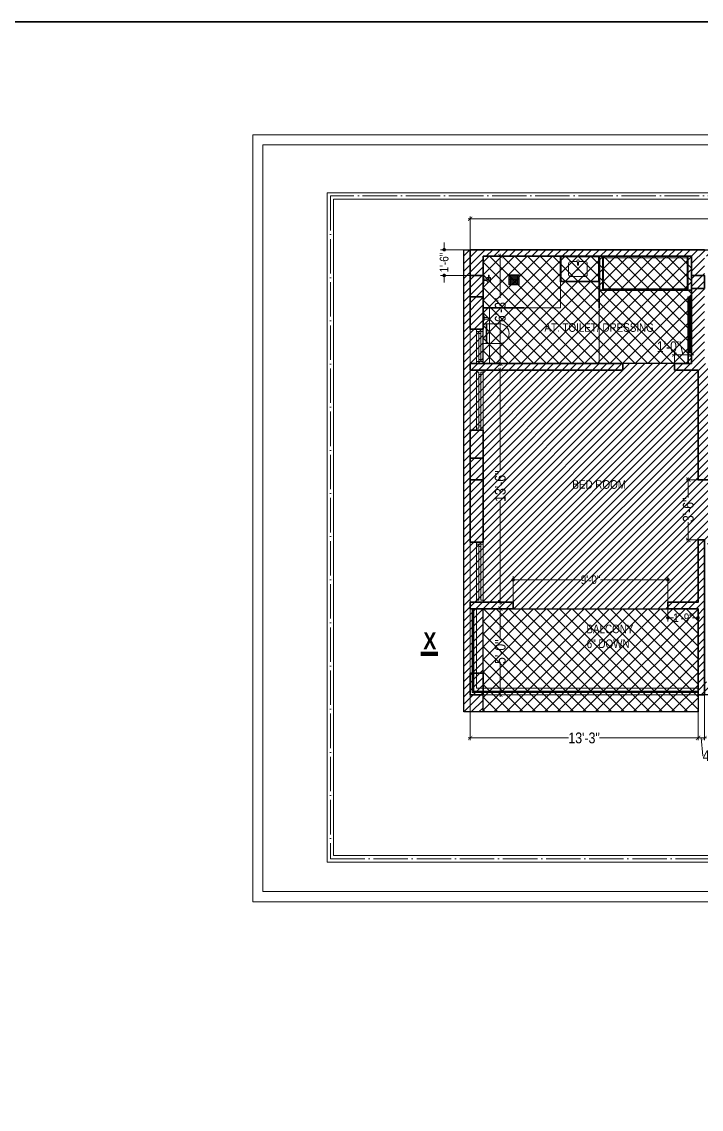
# Model space of a CAD drawing. Header units: millimetres. Extents: x 56222 to 120458, y -162468 to -121287.
# Drawn here: x 118376 to 118850, y -161524 to -160766 of the extents above; entities that cross this region are included whole.
import ezdxf

# ---------------------------------------------------------------- set-up
doc = ezdxf.new("R2010")
doc.units = ezdxf.units.MM
doc.header["$MEASUREMENT"] = 0
doc.header["$PDMODE"] = 35
doc.linetypes.add('ACAD_ISO04W100', pattern=[30, 24, -3, 0, -3])
doc.layers.get('Defpoints').update_dxf_attribs({"color": 220})
for name, color, linetype, lineweight in [('COLUMN', 1, 'Continuous', 30), ('ELEVATION', 250, 'Continuous', 9), ('ELEVATION ( SPIRAL STAIR )', 250, 'Continuous', 9), ('FIRST FLOOR', 7, 'Continuous', 9), ('FIRST FLOOR ( DIM )', 250, 'Continuous', 9), ('FIRST FLOOR ( DW_RAIL )', 7, 'Continuous', 9), ('FIRST FLOOR ( TEXT )', 7, 'Continuous', 9), ('FIRST FLOOR_( PLine )_', 251, 'Continuous', 30), ('FURNITURE', 59, 'Continuous', 9), ('GROUND FLOOR', 7, 'Continuous', 9), ('SECTION', 7, 'Continuous', 9), ('X_SHEET', 7, 'Continuous', 9), ('X~SLAB ( HATCH )', 251, 'Continuous', 9)]:
    doc.layers.add(name, color=color, linetype=linetype, lineweight=lineweight)
doc.layers.add('XX~SLAB ( PLINE )', color=251, linetype='Continuous', plot=False)
doc.styles.add('Cn BT~6', font='swissc.ttf', dxfattribs={"height": 6})
doc.styles.add("Cn_BT_0'-0", font='swissc.ttf')
doc.styles.add('Cn_BT_7½', font='swissc.ttf', dxfattribs={"height": 7.5})
doc.styles.add('KATHA', font='swissc.ttf')
doc.dimstyles.new('Cn BT~6', dxfattribs={"dimtxt": 0.18, "dimasz": 2.5, "dimexe": 2.5, "dimexo": 0, "dimgap": 0.09, "dimtad": 0, "dimdec": 3, "dimzin": 3, "dimdsep": 46, "dimlunit": 4, "dimtxsty": 'Cn BT~6', "dimblk": 'DOT', "dimcen": 0.09, "dimdle": 2, "dimclrd": 250, "dimclre": 250, "dimclrt": 5, "dimadec": 0, "dimazin": 0, "dimtfac": 0.75, "dimtdec": 3, "dimtofl": 0, "dimtmove": 0, "dimatfit": 3, "dimfxl": 1, "dimtolj": 1, "dimtzin": 0, "dimlwd": 15, "dimlwe": 15, "dimarcsym": 0})
doc.dimstyles.new('Cn_BT_7½', dxfattribs={"dimtxt": 9, "dimasz": 3, "dimexe": 1.5, "dimexo": 0, "dimgap": 0.09, "dimtad": 0, "dimdec": 3, "dimzin": 3, "dimdsep": 46, "dimlunit": 4, "dimtxsty": 'Cn_BT_7½', "dimblk": 'ARCHTICK', "dimcen": 0.09, "dimdle": 1.5, "dimclrd": 251, "dimclre": 251, "dimclrt": 14, "dimadec": 0, "dimazin": 0, "dimtfac": 0.75, "dimtdec": 3, "dimtofl": 0, "dimtmove": 0, "dimatfit": 3, "dimfxl": 0, "dimtolj": 1, "dimtzin": 0, "dimlwd": 15, "dimlwe": 15, "dimarcsym": 0})

# ---------------------------------------------------------------- blocks, each defined once
blk = doc.blocks.new('_ArchTick')
at = {"color": 0, "linetype": 'ByBlock', "const_width": 0.15}
blk.add_lwpolyline([(-0.5, -0.5), (0.5, 0.5)], dxfattribs=at)
blk = doc.blocks.new('*D482')
at = {"layer": 'Defpoints', "color": 0, "transparency": 16777216}
for p in [(118688.68, -160903.19), (118688.68, -160924.75), (119093.68, -160924.75)]:
    blk.add_point(p, dxfattribs=at)
at = {"layer": 'FIRST FLOOR ( DIM )', "color": 251, "lineweight": 15, "transparency": 16777216}
for p, q in [((118687.18, -160903.19), (118875.64, -160903.19)), ((118688.68, -160924.75), (118688.68, -160901.69)), ((119095.18, -160903.19), (118897.72, -160903.19)), ((119093.68, -160924.75), (119093.68, -160901.69))]:
    blk.add_line(p, q, dxfattribs=at)
at = {"layer": 'FIRST FLOOR ( DIM )', "color": 251, "lineweight": 15, "transparency": 16777216, "xscale": 3, "yscale": 3, "zscale": 3, "rotation": 180}
blk.add_blockref('_ArchTick', (118688.68, -160903.19), dxfattribs=at)
at = {"layer": 'FIRST FLOOR ( DIM )', "color": 251, "lineweight": 15, "transparency": 16777216, "xscale": 3, "yscale": 3, "zscale": 3}
blk.add_blockref('_ArchTick', (119093.68, -160903.19), dxfattribs=at)
at = {"layer": 'FIRST FLOOR ( DIM )', "color": 14, "transparency": 16777216, "insert": (118886.68, -160903.19), "char_height": 7.5, "attachment_point": 5, "style": 'Cn_BT_7½'}
blk.add_mtext('\\A1;33\'-9"', dxfattribs=at)
blk = doc.blocks.new('*D486')
at = {"layer": 'Defpoints', "color": 0, "transparency": 16777216}
for p in [(118688.68, -161235.25), (118847.68, -161235.25), (118847.68, -161265.43)]:
    blk.add_point(p, dxfattribs=at)
at = {"layer": 'FIRST FLOOR ( DIM )', "color": 251, "lineweight": 15, "transparency": 16777216}
for p, q in [((118688.68, -161235.25), (118688.68, -161266.93)), ((118847.68, -161235.25), (118847.68, -161266.93)), ((118687.18, -161265.43), (118757.32, -161265.43)), ((118849.18, -161265.43), (118779.04, -161265.43))]:
    blk.add_line(p, q, dxfattribs=at)
at = {"layer": 'FIRST FLOOR ( DIM )', "color": 251, "lineweight": 15, "transparency": 16777216, "xscale": 3, "yscale": 3, "zscale": 3, "rotation": 180}
blk.add_blockref('_ArchTick', (118688.68, -161265.43), dxfattribs=at)
at = {"layer": 'FIRST FLOOR ( DIM )', "color": 251, "lineweight": 15, "transparency": 16777216, "xscale": 3, "yscale": 3, "zscale": 3}
blk.add_blockref('_ArchTick', (118847.68, -161265.43), dxfattribs=at)
at = {"layer": 'FIRST FLOOR ( DIM )', "color": 14, "transparency": 16777216, "insert": (118768.18, -161265.43), "char_height": 7.5, "attachment_point": 5, "style": 'Cn_BT_7½'}
blk.add_mtext('\\A1;13\'-3"', dxfattribs=at)
blk = doc.blocks.new('*D487')
at = {"layer": 'Defpoints', "color": 0, "transparency": 16777216}
for p in [(118847.68, -161235.25), (118852.18, -161235.25), (118852.18, -161265.43)]:
    blk.add_point(p, dxfattribs=at)
at = {"layer": 'FIRST FLOOR ( DIM )', "color": 251, "lineweight": 15, "transparency": 16777216}
for p, q in [((118847.68, -161235.25), (118847.68, -161266.93)), ((118852.18, -161235.25), (118852.18, -161266.93)), ((118846.18, -161265.43), (118853.68, -161265.43)), ((118849.93, -161265.43), (118851.08, -161277.79)), ((118851.08, -161277.79), (118851.26, -161277.79))]:
    blk.add_line(p, q, dxfattribs=at)
at = {"layer": 'FIRST FLOOR ( DIM )', "color": 251, "lineweight": 15, "transparency": 16777216, "xscale": 3, "yscale": 3, "zscale": 3, "rotation": 180}
blk.add_blockref('_ArchTick', (118847.68, -161265.43), dxfattribs=at)
at = {"layer": 'FIRST FLOOR ( DIM )', "color": 251, "lineweight": 15, "transparency": 16777216, "xscale": 3, "yscale": 3, "zscale": 3}
blk.add_blockref('_ArchTick', (118852.18, -161265.43), dxfattribs=at)
at = {"layer": 'FIRST FLOOR ( DIM )', "color": 14, "transparency": 16777216, "insert": (118856.62, -161277.79), "char_height": 7.5, "attachment_point": 5, "style": 'Cn_BT_7½'}
blk.add_mtext('\\A1;4{\\H0.75x;\\S1/2;}"', dxfattribs=at)
blk = doc.blocks.new('*D493')
at = {"layer": 'Defpoints', "color": 0, "transparency": 16777216}
for p in [(118852.18, -161085.25), (118840.88, -161127.25), (118852.18, -161127.25)]:
    blk.add_point(p, dxfattribs=at)
at = {"layer": 'FIRST FLOOR ( DIM )', "color": 251, "lineweight": 15, "transparency": 16777216}
for p, q in [((118852.18, -161085.25), (118839.38, -161085.25)), ((118840.88, -161083.75), (118840.88, -161097.7)), ((118840.88, -161128.75), (118840.88, -161114.8)), ((118852.18, -161127.25), (118839.38, -161127.25))]:
    blk.add_line(p, q, dxfattribs=at)
at = {"layer": 'FIRST FLOOR ( DIM )', "color": 251, "lineweight": 15, "transparency": 16777216, "xscale": 3, "yscale": 3, "zscale": 3}
for p, rotation in [((118840.88, -161085.25), 90), ((118840.88, -161127.25), 270)]:
    blk.add_blockref('_ArchTick', p, dxfattribs=dict(at, rotation=rotation))
at = {"layer": 'FIRST FLOOR ( DIM )', "color": 14, "transparency": 16777216, "insert": (118840.88, -161106.25), "char_height": 7.5, "attachment_point": 5, "rotation": 90, "style": 'Cn_BT_7½'}
blk.add_mtext('\\A1;3\'-6"', dxfattribs=at)
blk = doc.blocks.new('*D494')
at = {"layer": 'Defpoints', "color": 0, "transparency": 16777216}
for p in [(118703.34, -160929.25), (118703.34, -161004.25), (118709.71, -161004.25)]:
    blk.add_point(p, dxfattribs=at)
at = {"layer": 'FIRST FLOOR ( DIM )', "color": 251, "lineweight": 15, "transparency": 16777216}
for p, q in [((118703.34, -160929.25), (118711.21, -160929.25)), ((118709.71, -160927.75), (118709.71, -160958.24)), ((118709.71, -161005.75), (118709.71, -160975.27)), ((118703.34, -161004.25), (118711.21, -161004.25))]:
    blk.add_line(p, q, dxfattribs=at)
at = {"layer": 'FIRST FLOOR ( DIM )', "color": 251, "lineweight": 15, "transparency": 16777216, "xscale": 3, "yscale": 3, "zscale": 3}
for p, rotation in [((118709.71, -160929.25), 90), ((118709.71, -161004.25), 270)]:
    blk.add_blockref('_ArchTick', p, dxfattribs=dict(at, rotation=rotation))
at = {"layer": 'FIRST FLOOR ( DIM )', "color": 14, "transparency": 16777216, "insert": (118709.71, -160966.75), "char_height": 7.5, "attachment_point": 5, "rotation": 90, "style": 'Cn_BT_7½'}
blk.add_mtext('\\A1;6\'-3"', dxfattribs=at)
blk = doc.blocks.new('*D496')
at = {"layer": 'Defpoints', "color": 0, "transparency": 16777216}
for p in [(118702.79, -161175.25), (118709.71, -161175.25), (118702.79, -161235.25)]:
    blk.add_point(p, dxfattribs=at)
at = {"layer": 'FIRST FLOOR ( DIM )', "color": 251, "lineweight": 15, "transparency": 16777216}
for p, q in [((118702.79, -161175.25), (118711.21, -161175.25)), ((118709.71, -161173.75), (118709.71, -161196.72)), ((118709.71, -161236.75), (118709.71, -161213.79)), ((118702.79, -161235.25), (118711.21, -161235.25))]:
    blk.add_line(p, q, dxfattribs=at)
at = {"layer": 'FIRST FLOOR ( DIM )', "color": 251, "lineweight": 15, "transparency": 16777216, "xscale": 3, "yscale": 3, "zscale": 3}
for p, rotation in [((118709.71, -161175.25), 90), ((118709.71, -161235.25), 270)]:
    blk.add_blockref('_ArchTick', p, dxfattribs=dict(at, rotation=rotation))
at = {"layer": 'FIRST FLOOR ( DIM )', "color": 14, "transparency": 16777216, "insert": (118709.71, -161205.25), "char_height": 7.5, "attachment_point": 5, "rotation": 90, "style": 'Cn_BT_7½'}
blk.add_mtext('\\A1;5\'-0"', dxfattribs=at)
blk = doc.blocks.new('*D510')
at = {"layer": 'Defpoints', "color": 0, "transparency": 16777216}
for p in [(118697.68, -161008.75), (118697.68, -161170.75), (118709.71, -161170.75)]:
    blk.add_point(p, dxfattribs=at)
at = {"layer": 'FIRST FLOOR ( DIM )', "color": 251, "lineweight": 15, "transparency": 16777216}
for p, q in [((118697.68, -161008.75), (118711.21, -161008.75)), ((118709.71, -161007.25), (118709.71, -161078.89)), ((118709.71, -161172.25), (118709.71, -161100.61)), ((118697.68, -161170.75), (118711.21, -161170.75))]:
    blk.add_line(p, q, dxfattribs=at)
at = {"layer": 'FIRST FLOOR ( DIM )', "color": 251, "lineweight": 15, "transparency": 16777216, "xscale": 3, "yscale": 3, "zscale": 3}
for p, rotation in [((118709.71, -161008.75), 90), ((118709.71, -161170.75), 270)]:
    blk.add_blockref('_ArchTick', p, dxfattribs=dict(at, rotation=rotation))
at = {"layer": 'FIRST FLOOR ( DIM )', "color": 14, "transparency": 16777216, "insert": (118709.71, -161089.75), "char_height": 7.5, "attachment_point": 5, "rotation": 90, "style": 'Cn_BT_7½'}
blk.add_mtext('\\A1;13\'-6"', dxfattribs=at)
blk = doc.blocks.new('A$C744D1EC1')
at = {"layer": 'FURNITURE'}
for p, q in [((-2.26, -0.39), (-2.26, 0)), ((-2.26, -0.39), (-2.26, 0)), ((0, -0.39), (0, 0)), ((0, -0.39), (0, 0)), ((2.26, -0.39), (2.26, 0)), ((2.26, -0.39), (2.26, 0)), ((-2.26, -0.39), (2.26, -0.39)), ((-2.26, -0.39), (2.26, -0.39)), ((-1.26, -2.56), (-1.26, -4.14)), ((-1.06, -2.36), (1.06, -2.36)), ((-1.06, -4.33), (1.06, -4.33)), ((-0.39, -0.39), (-0.39, -2.36)), ((0, -3.15), (2.56, -3.15)), ((0, -3.55), (2.56, -3.55)), ((0.39, -0.39), (0.39, -2.36)), ((1.26, -2.56), (1.26, -3.15)), ((1.26, -3.55), (1.26, -4.14))]:
    blk.add_line(p, q, dxfattribs=at)
for points in [[(-2.96, -15.14), (-2.96, -20.86, 0.414214), (-2.86, -20.96), (2.86, -20.96, 0.414214), (2.96, -20.86), (2.96, -15.14, 0.414214), (2.86, -15.04), (-2.86, -15.04, 0.414214)], [(-2.76, -15.34), (-2.76, -20.66, 0.414214), (-2.66, -20.76), (2.66, -20.76, 0.414214), (2.76, -20.66), (2.76, -15.34, 0.414214), (2.66, -15.24), (-2.66, -15.24, 0.414214)]]:
    blk.add_lwpolyline(points, format="xyb", close=True, dxfattribs=at)
for centre, radius in [((2.56, -3.35), 0.197), ((-2.21, -15.79), 0.0985), ((-2.21, -16.34), 0.0985), ((-2.21, -16.9), 0.0985), ((-2.21, -17.45), 0.0985), ((-2.21, -18), 0.0985), ((-2.21, -18.55), 0.0985), ((-1.66, -15.79), 0.0985), ((-1.66, -16.34), 0.0985), ((-1.66, -16.9), 0.0985), ((-1.66, -17.45), 0.0985), ((-1.66, -18), 0.0985), ((-1.66, -18.55), 0.0985), ((-1.1, -15.79), 0.0985), ((-1.1, -16.34), 0.0985), ((-1.1, -16.9), 0.0985), ((-1.1, -17.45), 0.0985), ((-1.1, -18), 0.0985), ((-1.1, -18.55), 0.0985), ((-0.55, -15.79), 0.0985), ((-0.55, -16.34), 0.0985), ((-0.55, -16.9), 0.0985), ((-0.55, -17.45), 0.0985), ((-0.55, -18), 0.0985), ((-0.55, -18.55), 0.0985), ((0, -15.79), 0.0985), ((0, -16.34), 0.0985), ((0, -16.9), 0.0985), ((0, -17.45), 0.0985), ((0, -18), 0.0985), ((0, -18.55), 0.0985), ((0.55, -15.79), 0.0985), ((0.55, -16.34), 0.0985), ((0.55, -16.9), 0.0985), ((0.55, -17.45), 0.0985), ((0.55, -18), 0.0985), ((0.55, -18.55), 0.0985), ((1.1, -15.79), 0.0985), ((1.1, -16.34), 0.0985), ((1.1, -16.9), 0.0985), ((1.1, -17.45), 0.0985), ((1.1, -18), 0.0985), ((1.1, -18.55), 0.0985), ((1.66, -15.79), 0.0985), ((1.66, -16.34), 0.0985), ((1.66, -16.9), 0.0985), ((1.66, -17.45), 0.0985), ((1.66, -18), 0.0985), ((1.66, -18.55), 0.0985), ((2.21, -15.79), 0.0985), ((2.21, -16.34), 0.0985), ((2.21, -16.9), 0.0985), ((2.21, -17.45), 0.0985), ((2.21, -18), 0.0985), ((2.21, -18.55), 0.0985), ((-2.21, -19.1), 0.0985), ((-2.21, -19.66), 0.0985), ((-2.21, -20.21), 0.0985), ((-1.66, -19.1), 0.0985), ((-1.66, -19.66), 0.0985), ((-1.66, -20.21), 0.0985), ((-1.1, -19.1), 0.0985), ((-1.1, -19.66), 0.0985), ((-1.1, -20.21), 0.0985), ((-0.55, -19.1), 0.0985), ((-0.55, -19.66), 0.0985), ((-0.55, -20.21), 0.0985), ((0, -19.1), 0.0985), ((0, -19.66), 0.0985), ((0, -20.21), 0.0985), ((0.55, -19.1), 0.0985), ((0.55, -19.66), 0.0985), ((0.55, -20.21), 0.0985), ((1.1, -19.1), 0.0985), ((1.1, -19.66), 0.0985), ((1.1, -20.21), 0.0985), ((1.66, -19.1), 0.0985), ((1.66, -19.66), 0.0985), ((1.66, -20.21), 0.0985), ((2.21, -19.1), 0.0985), ((2.21, -19.66), 0.0985), ((2.21, -20.21), 0.0985)]:
    blk.add_circle(centre, radius, dxfattribs=at)
for centre, start, end in [((-1.06, -2.56), 90, 180), ((-1.06, -4.14), 180, 270), ((0, -3.35), 90, 270), ((1.06, -2.56), 0, 90), ((1.06, -4.14), 270, 0)]:
    blk.add_arc(centre, 0.197, start, end, dxfattribs=at)
blk = doc.blocks.new('*D522')
at = {"layer": 'Defpoints', "color": 0, "transparency": 16777216}
for p in [(118843.18, -160998.09), (118831.18, -161004.25), (118843.18, -161004.25)]:
    blk.add_point(p, dxfattribs=at)
at = {"layer": 'GROUND FLOOR', "color": 251, "lineweight": 15, "transparency": 16777216}
for p, q in [((118835.99, -160992.52), (118835.81, -160992.52)), ((118837.18, -160998.09), (118835.99, -160992.52)), ((118829.68, -160998.09), (118844.68, -160998.09)), ((118831.18, -161004.25), (118831.18, -160996.59)), ((118843.18, -161004.25), (118843.18, -160996.59))]:
    blk.add_line(p, q, dxfattribs=at)
at = {"layer": 'GROUND FLOOR', "color": 251, "lineweight": 15, "transparency": 16777216, "xscale": 3, "yscale": 3, "zscale": 3, "rotation": 180}
blk.add_blockref('_ArchTick', (118831.18, -160998.09), dxfattribs=at)
at = {"layer": 'GROUND FLOOR', "color": 251, "lineweight": 15, "transparency": 16777216, "xscale": 3, "yscale": 3, "zscale": 3}
blk.add_blockref('_ArchTick', (118843.18, -160998.09), dxfattribs=at)
at = {"layer": 'GROUND FLOOR', "color": 14, "transparency": 16777216, "insert": (118827.43, -160992.52), "char_height": 7.5, "attachment_point": 5, "style": 'Cn_BT_7½'}
blk.add_mtext('\\A1;1\'-0"', dxfattribs=at)
blk = doc.blocks.new('dfg')
at = {"layer": 'FURNITURE'}
for p, q in [((295086.03, -103322.89), (295099.32, -103322.89)), ((295086.03, -103322.89), (295086.03, -103338.95)), ((295088.5, -103338.95), (295088.5, -103322.89)), ((295089.07, -103338.95), (295089.07, -103322.89)), ((295086.03, -103338.95), (295099.32, -103338.95))]:
    blk.add_line(p, q, dxfattribs=at)
for points in [[(295086.89, -103316.98), (295086.89, -103319.57, -0.455818), (295086.08, -103320.57), (295086.03, -103320.57), (295086.03, -103315.98), (295086.08, -103315.98, -0.455818)], [(295090.07, -103317.91), (295090.07, -103318.8, -0.414214), (295089.82, -103319.05), (295086.89, -103319.05), (295086.89, -103317.66), (295089.82, -103317.66, -0.414214)]]:
    blk.add_lwpolyline(points, format="xyb", close=True, dxfattribs=at)
blk.add_arc((295099.32, -103330.92), 8.03, 270, 90, dxfattribs=at)
blk = doc.blocks.new('_Dot')
at = {"color": 0, "linetype": 'ByBlock', "lineweight": -2}
blk.add_line((-0.5, 0), (-1, 0), dxfattribs=at)
at = {"color": 0, "linetype": 'ByBlock', "const_width": 0.5}
blk.add_lwpolyline([(-0.25, 0, 1), (0.25, 0, 1)], format="xyb", close=True, dxfattribs=at)
blk = doc.blocks.new('*D529')
at = {"layer": 'Defpoints', "color": 0, "transparency": 16777216}
for p in [(118826.68, -161175.25), (118847.68, -161175.25), (118847.68, -161181.57)]:
    blk.add_point(p, dxfattribs=at)
at = {"layer": 'ELEVATION', "color": 250, "lineweight": 15, "transparency": 16777216}
for p, q in [((118826.68, -161175.25), (118826.68, -161184.07)), ((118847.68, -161175.25), (118847.68, -161184.07)), ((118829.18, -161181.57), (118830.46, -161181.57)), ((118845.18, -161181.57), (118843.9, -161181.57))]:
    blk.add_line(p, q, dxfattribs=at)
at = {"layer": 'ELEVATION', "color": 250, "lineweight": 15, "transparency": 16777216, "xscale": 2.5, "yscale": 2.5, "zscale": 2.5, "rotation": 180}
blk.add_blockref('_Dot', (118826.68, -161181.57), dxfattribs=at)
at = {"layer": 'ELEVATION', "color": 250, "lineweight": 15, "transparency": 16777216, "xscale": 2.5, "yscale": 2.5, "zscale": 2.5}
blk.add_blockref('_Dot', (118847.68, -161181.57), dxfattribs=at)
at = {"layer": 'ELEVATION', "color": 5, "transparency": 16777216, "insert": (118837.18, -161181.57), "char_height": 6, "attachment_point": 5, "style": 'Cn BT~6'}
blk.add_mtext('\\A1;1\'-9"', dxfattribs=at)
blk = doc.blocks.new('*D532')
at = {"layer": 'Defpoints', "color": 0, "transparency": 16777216}
for p in [(118826.68, -161155.06), (118718.68, -161170.75), (118826.68, -161170.75)]:
    blk.add_point(p, dxfattribs=at)
at = {"layer": 'ELEVATION', "color": 250, "lineweight": 15, "transparency": 16777216}
for p, q in [((118718.68, -161170.75), (118718.68, -161152.56)), ((118721.18, -161155.06), (118765.82, -161155.06)), ((118824.18, -161155.06), (118779.54, -161155.06)), ((118826.68, -161170.75), (118826.68, -161152.56))]:
    blk.add_line(p, q, dxfattribs=at)
at = {"layer": 'ELEVATION', "color": 250, "lineweight": 15, "transparency": 16777216, "xscale": 2.5, "yscale": 2.5, "zscale": 2.5, "rotation": 180}
blk.add_blockref('_Dot', (118718.68, -161155.06), dxfattribs=at)
at = {"layer": 'ELEVATION', "color": 250, "lineweight": 15, "transparency": 16777216, "xscale": 2.5, "yscale": 2.5, "zscale": 2.5}
blk.add_blockref('_Dot', (118826.68, -161155.06), dxfattribs=at)
at = {"layer": 'ELEVATION', "color": 5, "transparency": 16777216, "insert": (118772.68, -161155.06), "char_height": 6, "attachment_point": 5, "style": 'Cn BT~6'}
blk.add_mtext('\\A1;9\'-0"', dxfattribs=at)
blk = doc.blocks.new('*D541')
at = {"layer": 'Defpoints', "color": 0, "transparency": 16777216}
for p in [(118670.56, -160924.75), (118688.68, -160924.75), (118688.68, -160942.75)]:
    blk.add_point(p, dxfattribs=at)
at = {"layer": 'ELEVATION ( SPIRAL STAIR )', "color": 250, "lineweight": 15, "transparency": 16777216}
for p, q in [((118670.56, -160922.25), (118670.56, -160919.75)), ((118688.68, -160924.75), (118668.06, -160924.75)), ((118688.68, -160942.75), (118668.06, -160942.75)), ((118670.56, -160945.25), (118670.56, -160947.75))]:
    blk.add_line(p, q, dxfattribs=at)
at = {"layer": 'ELEVATION ( SPIRAL STAIR )', "color": 250, "lineweight": 15, "transparency": 16777216, "xscale": 2.5, "yscale": 2.5, "zscale": 2.5}
for p, rotation in [((118670.56, -160924.75), 270), ((118670.56, -160942.75), 90)]:
    blk.add_blockref('_Dot', p, dxfattribs=dict(at, rotation=rotation))
at = {"layer": 'ELEVATION ( SPIRAL STAIR )', "color": 5, "transparency": 16777216, "insert": (118670.56, -160933.75), "char_height": 6, "attachment_point": 5, "rotation": 90, "style": 'Cn BT~6'}
blk.add_mtext('\\A1;1\'-6"', dxfattribs=at)

msp = doc.modelspace()

# ---------------------------------------------------------------- hatches: boundary and pattern name
at = {"layer": 'X~SLAB ( HATCH )'}
h = msp.add_hatch(dxfattribs=at)
h.set_pattern_fill('ANSI31', color=256, scale=30, style=0)
h.set_pattern_definition([(45, (118684.18, -161247.253), (-2.65165, 2.65165), [])])
h.paths.add_polyline_path([(118684.17984, -160924.7529), (119089.17984, -160924.75288), (119089.17986, -161235.2529), (119080.17984, -161235.2529), (119060.37517, -161235.2529), (119020.03805, -161235.2529), (118994.67984, -161235.2529), (118847.67984, -161235.2529), (118847.67984, -161247.2529), (118684.17984, -161247.2529)])
h.paths.add_polyline_path([(118852.17984, -161130.2529), (118894.17984, -161130.2529), (118894.17984, -161184.2529), (118948.17984, -161184.2529), (118948.17984, -161130.2529), (118990.17984, -161130.2529), (118990.17984, -161226.2529), (118852.17984, -161226.2529)], flags=16)
h.paths.add_polyline_path([(118852.17984, -161004.2529), (118943.67984, -161004.2529), (118943.67984, -160929.2529), (118852.17984, -160929.2529)], flags=16)
h.paths.add_polyline_path([(118843.17984, -161004.2529), (118697.67984, -161004.2529), (118697.67984, -160929.2529), (118843.17984, -160929.2529)], flags=16)
h.paths.add_polyline_path([(118847.67984, -161247.2529), (118697.67984, -161247.2529), (118697.67984, -161175.2529), (118847.67984, -161175.2529)], flags=16)
h.paths.add_polyline_path([(118994.67984, -161226.2529), (119080.17984, -161226.2529), (119080.17984, -161217.2529), (118994.67984, -161217.2529)], flags=16)
h = msp.add_hatch(dxfattribs=at)
h.set_pattern_fill('ANSI37', color=6, scale=50, style=0)
h.set_pattern_definition([(45, (118697.68, -161004.253), (-4.41942, 4.41942), []), (135, (118697.68, -161004.253), (-4.41942, -4.41942), [])])
h.paths.add_polyline_path([(118843.17984, -161004.2529), (118697.67984, -161004.2529), (118697.67984, -160929.2529), (118843.17984, -160929.2529)])
h = msp.add_hatch(dxfattribs=at)
h.set_pattern_fill('ANSI37', color=6, scale=50, style=0)
h.set_pattern_definition([(45, (118702.18, -161250.253), (-4.41942, 4.41942), []), (135, (118702.18, -161250.253), (-4.41942, -4.41942), [])])
h.paths.add_polyline_path([(118847.67984, -161247.2529), (118697.67984, -161247.2529), (118697.67984, -161175.2529), (118847.67984, -161175.2529)])

# ---------------------------------------------------------------- linework, layer by layer
at = {"layer": 'COLUMN'}
for points in [[(118688.67984, -160942.7529), (118697.67984, -160942.7529), (118697.67984, -160957.7529), (118688.67984, -160957.7529)], [(118843.17984, -160942.7529), (118852.17984, -160942.7529), (118852.17984, -160951.7529), (118843.17984, -160951.7529)], [(118688.67984, -161070.2529), (118697.67984, -161070.2529), (118697.67984, -161085.2529), (118688.67984, -161085.2529)], [(118688.67984, -161220.2529), (118697.67984, -161220.2529), (118697.67984, -161235.2529), (118688.67984, -161235.2529)]]:
    msp.add_lwpolyline(points, close=True, dxfattribs=at)
at = {"layer": 'FIRST FLOOR'}
for p, q in [((118688.67984, -160924.7529), (118688.67984, -161235.2529)), ((118688.67984, -160924.7529), (119089.17984, -160924.7529)), ((118697.67984, -161004.2529), (118697.67984, -160929.2529)), ((118697.67984, -160929.2529), (118843.17984, -160929.2529)), ((118843.17984, -161004.2529), (118843.17984, -160929.2529)), ((118688.67984, -160980.2529), (118697.67984, -160980.2529)), ((118688.67984, -161004.2529), (118843.17984, -161004.2529)), ((118688.67984, -161008.7529), (118795.17984, -161008.7529)), ((118697.67984, -161170.7529), (118697.67984, -161008.7529)), ((118795.17984, -161008.7529), (118795.17984, -161004.2529)), ((118831.17984, -161008.7529), (118831.17984, -161004.2529)), ((118831.17984, -161008.7529), (118847.67984, -161008.7529)), ((118847.67984, -161008.7529), (118847.67984, -161085.2529)), ((118688.67984, -161050.7529), (118697.67984, -161050.7529)), ((118847.67984, -161085.2529), (118948.17984, -161085.2529)), ((118688.67984, -161128.7529), (118697.67984, -161128.7529)), ((118847.67984, -161170.7529), (118847.67984, -161127.2529)), ((118852.17984, -161127.2529), (118847.67984, -161127.2529)), ((118718.67984, -161170.7529), (118688.67984, -161170.7529)), ((118847.67984, -161175.2529), (118688.67984, -161175.2529)), ((118718.67984, -161170.7529), (118718.67984, -161175.2529)), ((118847.67984, -161170.7529), (118826.67984, -161170.7529)), ((118826.67984, -161170.7529), (118826.67984, -161175.2529)), ((118847.67984, -161235.2529), (118847.67984, -161175.2529)), ((119089.17984, -161235.2529), (118688.67984, -161235.2529))]:
    msp.add_line(p, q, dxfattribs=at)
at = {"layer": 'FIRST FLOOR', "ltscale": 0.7}
msp.add_lwpolyline([(118847.67984, -161235.2529), (118847.67984, -161247.2529), (118684.17984, -161247.2529), (118684.17984, -160924.7529), (118688.67984, -160924.7529)], dxfattribs=at)
at = {"layer": 'FIRST FLOOR ( DW_RAIL )'}
for points in [[(118693.17984, -160980.2529), (118693.17984, -160981.7529), (118694.67984, -160981.7529), (118694.67984, -160983.2529), (118696.17984, -160983.2529), (118696.17984, -161001.2529), (118694.67984, -161001.2529), (118694.67984, -161002.7529), (118693.17984, -161002.7529), (118693.17984, -161004.2529), (118697.67984, -161004.2529), (118697.67984, -161002.7529), (118696.17984, -161002.7529), (118696.17984, -161001.2529), (118694.67984, -161001.2529), (118694.67984, -160983.2529), (118696.17984, -160983.2529), (118696.17984, -160981.7529), (118697.67984, -160981.7529), (118697.67984, -160980.2529), (118693.17984, -160980.2529), (118693.17984, -161004.2529), (118697.67984, -161004.2529), (118697.67984, -160980.2529)], [(118693.17984, -161008.7529), (118693.17984, -161010.2529), (118694.67984, -161010.2529), (118694.67984, -161011.7529), (118696.17984, -161011.7529), (118696.17984, -161047.7529), (118694.67984, -161047.7529), (118694.67984, -161049.2529), (118693.17984, -161049.2529), (118693.17984, -161050.7529), (118697.67984, -161050.7529), (118697.67984, -161049.2529), (118696.17984, -161049.2529), (118696.17984, -161047.7529), (118694.67984, -161047.7529), (118694.67984, -161011.7529), (118696.17984, -161011.7529), (118696.17984, -161010.2529), (118697.67984, -161010.2529), (118697.67984, -161008.7529), (118693.17984, -161008.7529), (118693.17984, -161050.7529), (118697.67984, -161050.7529), (118697.67984, -161008.7529)], [(118693.17984, -161128.7529), (118693.17984, -161130.2529), (118694.67984, -161130.2529), (118694.67984, -161131.7529), (118696.17984, -161131.7529), (118696.17984, -161167.7529), (118694.67984, -161167.7529), (118694.67984, -161169.2529), (118693.17984, -161169.2529), (118693.17984, -161170.7529), (118697.67984, -161170.7529), (118697.67984, -161169.2529), (118696.17984, -161169.2529), (118696.17984, -161167.7529), (118694.67984, -161167.7529), (118694.67984, -161131.7529), (118696.17984, -161131.7529), (118696.17984, -161130.2529), (118697.67984, -161130.2529), (118697.67984, -161128.7529), (118693.17984, -161128.7529), (118693.17984, -161170.7529), (118697.67984, -161170.7529), (118697.67984, -161128.7529)], [(118690.17984, -161175.2529), (118693.17984, -161175.2529), (118693.17984, -161230.7529), (118847.67984, -161230.7529), (118847.67984, -161232.7529), (118691.17984, -161232.7529), (118691.17984, -161175.2529), (118690.87984, -161175.2529), (118690.87984, -161233.0529), (118847.67984, -161233.0529), (118847.67984, -161230.7529), (118693.17984, -161230.7529), (118693.17984, -161175.2529), (118690.17984, -161175.2529), (118690.17984, -161233.7529), (118847.67984, -161233.7529), (118847.67984, -161230.7529), (118693.17984, -161230.7529), (118693.17984, -161175.2529)]]:
    msp.add_lwpolyline(points, close=True, dxfattribs=at)
at = {"layer": 'FIRST FLOOR_( PLine )_'}
for p, q in [((118852.17984, -160924.7529), (118688.67984, -160924.7529)), ((118688.67984, -160924.7529), (118688.67984, -160980.2529)), ((118697.67984, -160929.2529), (118843.17984, -160929.2529)), ((118697.67984, -160980.2529), (118697.67984, -160929.2529)), ((118843.17984, -160929.2529), (118843.17984, -161004.2529)), ((118688.67984, -160980.2529), (118697.67984, -160980.2529)), ((118843.17984, -161004.2529), (118831.17984, -161004.2529)), ((118831.17984, -161004.2529), (118831.17984, -161008.7529)), ((118831.17984, -161008.7529), (118847.67984, -161008.7529)), ((118847.67984, -161008.7529), (118847.67984, -161085.2529)), ((118847.67984, -161085.2529), (118948.17984, -161085.2529))]:
    msp.add_line(p, q, dxfattribs=at)
for points in [[(118795.17984, -161004.2529), (118688.67984, -161004.2529), (118688.67984, -161008.7529), (118795.17984, -161008.7529)], [(118697.67984, -161050.7529), (118688.67984, -161050.7529), (118688.67984, -161128.7529), (118697.67984, -161128.7529)], [(118852.17984, -161127.2529), (118847.67984, -161127.2529), (118847.67984, -161170.7529), (118826.67984, -161170.7529), (118826.67984, -161175.2529), (118847.67984, -161175.2529), (118847.67984, -161235.2529), (118852.17984, -161235.2529)], [(118718.67984, -161170.7529), (118688.67984, -161170.7529), (118688.67984, -161175.2529), (118718.67984, -161175.2529)]]:
    msp.add_lwpolyline(points, close=True, dxfattribs=at)
at = {"layer": 'FURNITURE'}
for p, q in [((118751.67984, -160965.2529), (118751.67984, -160929.25172)), ((118778.67984, -160929.2529), (118778.67984, -161004.2529)), ((118751.67984, -160965.2529), (118697.67984, -160965.2529))]:
    msp.add_line(p, q, dxfattribs=at)
at = {"layer": 'FURNITURE', "color": 5, "lineweight": 30, "ltscale": 10000}
for p, q in [((118751.67984, -160929.25172), (118751.67984, -160947.25752)), ((118778.67984, -160929.25172), (118778.67984, -160965.2529)), ((118697.67984, -160965.2529), (118726.17984, -160965.2529))]:
    msp.add_line(p, q, dxfattribs=at)
at = {"layer": 'FURNITURE'}
for points in [[(118778.67984, -160929.2529), (118751.67984, -160929.2529), (118751.67984, -160946.06018, 0.422613335), (118752.86442, -160947.25866), (118778.67984, -160947.2587)], [(118778.17984, -160929.7529), (118752.17984, -160929.7529), (118752.17984, -160946.06591, 0.425307349), (118752.86201, -160946.75866), (118778.17984, -160946.7587)]]:
    msp.add_lwpolyline(points, format="xyb", close=True, dxfattribs=at)
msp.add_lwpolyline([(118764.78299, -160933.02699), (118769.05476, -160933.02687, -0.414213562), (118770.38699, -160934.35902), (118770.38721, -160942.15854, -0.414213562), (118769.05506, -160943.49077), (118758.67375, -160943.49106, -0.414213562), (118757.34152, -160942.15891), (118757.34129, -160934.3594, -0.414213562), (118758.67344, -160933.02717), (118763.14768, -160933.02704)], format="xyb", dxfattribs=at)
msp.add_lwpolyline([(118764.78299, -160933.02699), (118769.05476, -160933.02687, -0.414213562), (118770.38699, -160934.35902), (118770.38721, -160942.15854, -0.414213562), (118769.05506, -160943.49077), (118758.67375, -160943.49106, -0.414213562), (118757.34152, -160942.15891), (118757.34129, -160934.3594, -0.414213562), (118758.67344, -160933.02717), (118763.14768, -160933.02704)], format="xyb", dxfattribs=at)
for points in [[(118763.65249, -160933.37978), (118763.65255, -160935.482), (118764.18888, -160935.48199), (118764.18882, -160933.37976)], [(118763.65249, -160933.37978), (118763.65255, -160935.482), (118764.18888, -160935.48199), (118764.18882, -160933.37976)], [(118842.26517, -160957.893), (118841.65538, -160957.893), (118841.65537, -160996.6128), (118842.26516, -160996.6128)], [(118702.17984, -161004.2529), (118697.67984, -161004.2529), (118697.67984, -160965.2529), (118702.17984, -160965.2529)]]:
    msp.add_lwpolyline(points, close=True, dxfattribs=at)
for points in [[(118778.67984, -160929.2529), (118778.67984, -160953.2529), (118843.17984, -160953.2529), (118843.17984, -160929.2529), (118778.67984, -160929.2529), (118778.67984, -160929.99047), (118779.06776, -160929.99047), (118779.06776, -160929.60255), (118781.00737, -160929.60255), (118781.00737, -160952.08913), (118840.85231, -160952.08913), (118840.85231, -160929.60255), (118842.79192, -160929.60255), (118842.79192, -160952.86498), (118779.06776, -160952.86498), (118779.06776, -160929.60255), (118781.00737, -160929.60255), (118781.00737, -160930.37839), (118781.78322, -160930.37839), (118781.78322, -160929.60255), (118840.07646, -160929.60255), (118840.07646, -160930.37839), (118840.85231, -160930.37839), (118840.85231, -160952.08913), (118840.07646, -160952.08913), (118840.07646, -160930.37839), (118781.78322, -160930.37839), (118781.78322, -160952.08913), (118781.78322, -160930.37839), (118781.00737, -160930.37839), (118781.00737, -160929.60255), (118779.06776, -160929.60255), (118779.06776, -160929.99047), (118778.67984, -160929.99047)], [(118840.51981, -160957.7529), (118840.51981, -161004.2529), (118843.17984, -161004.2529), (118843.17984, -160957.7529), (118840.51981, -160957.7529), (118840.51981, -161004.2529)], [(118840.80762, -160957.7529), (118840.80762, -161004.2529), (118843.17984, -161004.2529)], [(118840.92111, -160957.7529), (118840.92111, -161004.2529), (118843.17984, -161004.2529)]]:
    msp.add_lwpolyline(points, dxfattribs=at)
msp.add_circle((118763.92079, -160938.33562), 0.61313, dxfattribs=at)
msp.add_circle((118763.92079, -160938.33562), 0.61313, dxfattribs=at)
msp.add_arc((118763.96533, -160932.6641), 0.89457, 284.46759982, 249.53073683, dxfattribs=at)
msp.add_arc((118763.96533, -160932.6641), 0.89457, 284.46759982, 249.53073683, dxfattribs=at)
at = {"layer": 'GROUND FLOOR'}
for p, q in [((118588.92984, -160885.0029), (119089.17983, -160885.0029)), ((118588.92984, -160885.0029), (118588.92984, -161352.0029)), ((118593.42984, -160889.5029), (119089.17983, -160889.5029)), ((118593.42984, -160889.5029), (118593.42984, -161347.5029)), ((118588.92984, -161352.0029), (119089.17984, -161352.0029)), ((118593.42984, -161347.5029), (119089.17984, -161347.5029))]:
    msp.add_line(p, q, dxfattribs=at)
at = {"layer": 'GROUND FLOOR', "color": 1, "linetype": 'ACAD_ISO04W100'}
msp.add_lwpolyline([(119089.17983, -160887.2529), (118591.17984, -160887.2529), (118591.17984, -161349.7529), (119089.17984, -161349.7529)], dxfattribs=at)
at = {"layer": 'SECTION', "color": 5}
msp.add_lwpolyline([(118660.2494, -161205.2529, 12, 12, 0), (118660.2494, -161208.2529, 0, 0, 0), (119115.37861, -161208.2529, 12, 12, 0), (119115.37861, -161205.2529, 12, 12, 0)], format="xyseb", dxfattribs=at)
at = {"layer": 'X_SHEET', "color": 5, "lineweight": 30}
msp.add_lwpolyline([(117380.49656, -160765.72058), (120458.34748, -160765.72058), (120458.34748, -162467.85625), (117380.49656, -162467.85625)], close=True, dxfattribs=at)
at = {"layer": 'X_SHEET'}
for points in [[(119304.24149, -161379.63685), (118537.09312, -161379.63685), (118537.09312, -160844.70404), (119304.24149, -160844.70404)], [(119297.24149, -161372.63685), (118544.09312, -161372.63685), (118544.09312, -160851.70404), (119297.24149, -160851.70404)]]:
    msp.add_lwpolyline(points, close=True, dxfattribs=at)
at = {"layer": 'XX~SLAB ( PLINE )'}
msp.add_lwpolyline([(118684.17984, -160924.7529), (119089.17984, -160924.75288), (119089.17986, -161235.2529), (119080.17984, -161235.2529), (119060.37517, -161235.2529), (119020.03805, -161235.2529), (118994.67984, -161235.2529), (118847.67984, -161235.2529), (118847.67984, -161247.2529), (118684.17984, -161247.2529)], close=True, dxfattribs=at)
at = {"layer": 'XX~SLAB ( PLINE )', "color": 5}
for points in [[(118843.17984, -161004.2529), (118697.67984, -161004.2529), (118697.67984, -160929.2529), (118843.17984, -160929.2529)], [(118847.67984, -161247.2529), (118697.67984, -161247.2529), (118697.67984, -161175.2529), (118847.67984, -161175.2529)]]:
    msp.add_lwpolyline(points, close=True, dxfattribs=at)

# ---------------------------------------------------------------- block references
at = {"layer": 'FURNITURE', "linetype": 'Continuous', "xscale": 1.200000000076199, "yscale": 1.200000000069849, "zscale": 1.2, "rotation": 90.0001863905708}
msp.add_blockref('A$C744D1EC1', (118697.67984, -160945.7526), dxfattribs=at)
at = {"layer": 'FURNITURE', "color": 5, "xscale": 0.8549999999813735, "yscale": 0.8549999999813735, "zscale": 0.855}
msp.add_blockref('dfg', (-133600.87569, -72635.36298), dxfattribs=at)

# ---------------------------------------------------------------- texts
at = {"layer": 'FIRST FLOOR ( TEXT )', "char_height": 6, "attachment_point": 5, "style": 'KATHA'}
for s, insert in [('AT. TOILET/ DRESSING', (118778.6684, -160979.10416)), ('BED ROOM', (118778.68907, -161088.59905)), ('BALCONY', (118786.20463, -161189.38799))]:
    msp.add_mtext(s, dxfattribs=dict(at, insert=insert))
at = {"layer": 'FIRST FLOOR ( TEXT )', "color": 5, "insert": (118784.96845, -161199.73225), "char_height": 6, "attachment_point": 5, "style": 'KATHA'}
msp.add_mtext('6" DOWN', dxfattribs=at)
at = {"layer": 'SECTION', "color": 5, "insert": (118655.97305, -161203.61424), "char_height": 12, "attachment_point": 7, "line_spacing_factor": 1.157143, "style": "Cn_BT_0'-0"}
msp.add_mtext('{\\fSwis721 Cn BT|b1|i0|c0|p34;X}', dxfattribs=at)

# ---------------------------------------------------------------- dimensions: what is measured, and where the dimension line sits
at = {"layer": 'ELEVATION'}
for base, p1, p2, picture, middle in [((118826.67984, -161155.0649), (118718.67984, -161170.7529), (118826.67984, -161170.7529), '*D532', (118772.67984, -161155.0649)), ((118847.67984, -161181.56523), (118826.67984, -161175.2529), (118847.67984, -161175.2529), '*D529', (118837.17984, -161181.56523))]:
    dim = msp.add_linear_dim(base=base, p1=p1, p2=p2, dimstyle='Cn BT~6', dxfattribs=at)
    dim.commit()
    dim.dimension.update_dxf_attribs({"geometry": picture, "text_midpoint": middle})
at = {"layer": 'ELEVATION ( SPIRAL STAIR )', "color": 5}
dim = msp.add_linear_dim(base=(118670.56108, -160924.7529), p1=(118688.67984, -160942.7529), p2=(118688.67984, -160924.7529), angle=90, dimstyle='Cn BT~6', dxfattribs=at)
dim.commit()
dim.dimension.update_dxf_attribs({"geometry": '*D541', "text_midpoint": (118670.56108, -160933.7529)})
at = {"layer": 'FIRST FLOOR ( DIM )'}
dim = msp.add_linear_dim(base=(118688.67984, -160903.19307), p1=(119093.67983, -160924.7529), p2=(118688.67984, -160924.7529), dimstyle='Cn_BT_7½', dxfattribs=at)
dim.commit()
dim.dimension.update_dxf_attribs({"geometry": '*D482', "text_midpoint": (118886.67984, -160903.19307), "dimtype": 160})
for base, p1, p2, picture, middle in [((118709.71152, -161004.2529), (118703.34259, -160929.2529), (118703.34259, -161004.2529), '*D494', (118709.71152, -160966.7529)), ((118709.71152, -161170.7529), (118697.67984, -161008.7529), (118697.67984, -161170.7529), '*D510', (118709.71152, -161089.7529)), ((118840.88293, -161127.2529), (118852.17984, -161085.2529), (118852.17984, -161127.2529), '*D493', (118840.88293, -161106.2529)), ((118709.71152, -161175.2529), (118702.79014, -161235.2529), (118702.79014, -161175.2529), '*D496', (118709.71152, -161205.2529))]:
    dim = msp.add_linear_dim(base=base, p1=p1, p2=p2, angle=90, dimstyle='Cn_BT_7½', dxfattribs=at)
    dim.commit()
    dim.dimension.update_dxf_attribs({"geometry": picture, "text_midpoint": middle})
dim = msp.add_linear_dim(base=(118847.67984, -161265.42536), p1=(118688.67984, -161235.2529), p2=(118847.67984, -161235.2529), dimstyle='Cn_BT_7½', dxfattribs=at)
dim.commit()
dim.dimension.update_dxf_attribs({"geometry": '*D486', "text_midpoint": (118768.17984, -161265.42536)})
dim = msp.add_linear_dim(base=(118852.17984, -161265.42536), p1=(118847.67984, -161235.2529), p2=(118852.17984, -161235.2529), dimstyle='Cn_BT_7½', override={"dimtmove": 1}, dxfattribs=at)
dim.commit()
dim.dimension.update_dxf_attribs({"geometry": '*D487', "text_midpoint": (118851.34577, -161277.79243), "dimtype": 160})
at = {"layer": 'GROUND FLOOR'}
dim = msp.add_linear_dim(base=(118843.17984, -160998.09097), p1=(118831.17984, -161004.2529), p2=(118843.17984, -161004.2529), dimstyle='Cn_BT_7½', override={"dimtmove": 1}, dxfattribs=at)
dim.commit()
dim.dimension.update_dxf_attribs({"geometry": '*D522', "text_midpoint": (118835.72018, -160992.51563), "dimtype": 160})

doc.saveas('drawing.dxf')
